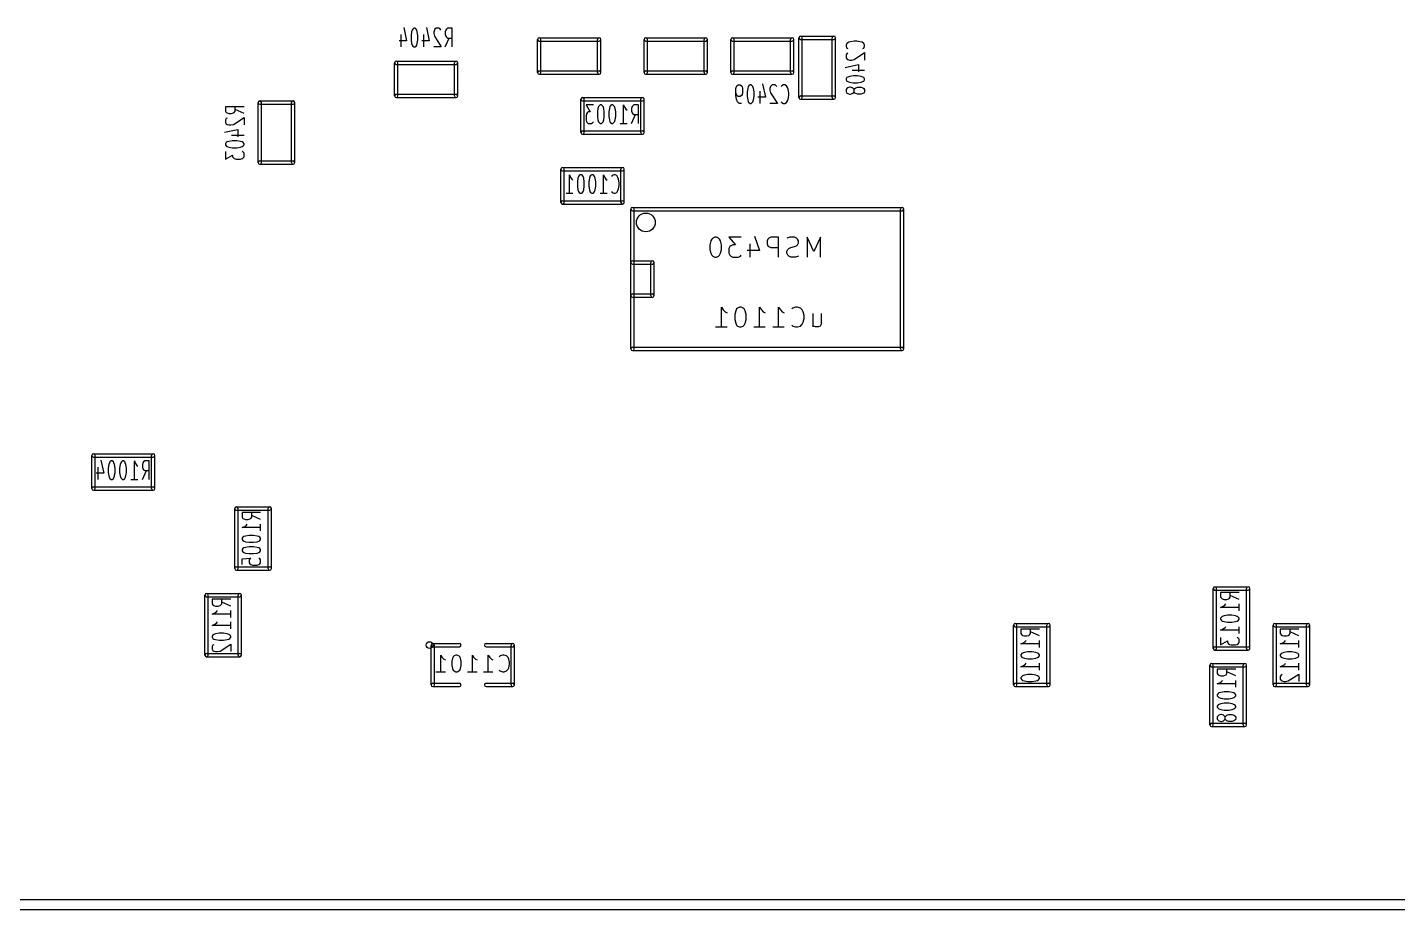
# Model space of a CAD drawing. Extents: x -29274 to 69862, y 24345 to 162744.
# Drawn here: x 12509 to 33095, y 24345 to 37600 of the extents above; entities that cross this region are included whole.
import ezdxf

# ---------------------------------------------------------------- set-up
doc = ezdxf.new("R2010")
doc.units = 0
doc.layers.add('BLACK', color=1, linetype='CONTINUOUS')

msp = doc.modelspace()

# ---------------------------------------------------------------- linework, layer by layer
at = {"layer": 'BLACK'}
for p, q in [((18119, 37493), (18119, 37307)), ((18162, 37600), (18205, 37400)), ((18281, 37533), (18273, 37480)), ((18273, 37480), (18273, 37413)), ((18290, 37560), (18281, 37533)), ((18299, 37573), (18290, 37560)), ((18316, 37587), (18299, 37573)), ((18333, 37587), (18316, 37587)), ((18350, 37573), (18333, 37587)), ((18359, 37560), (18350, 37573)), ((18367, 37533), (18359, 37560)), ((18376, 37480), (18367, 37533)), ((18376, 37413), (18376, 37480)), ((18461, 37493), (18461, 37307)), ((18504, 37600), (18547, 37400)), ((18623, 37560), (18615, 37533)), ((18615, 37533), (18615, 37507)), ((18615, 37507), (18623, 37467)), ((18632, 37573), (18623, 37560)), ((18649, 37587), (18632, 37573)), ((18692, 37587), (18649, 37587)), ((18709, 37573), (18692, 37587)), ((18718, 37560), (18709, 37573)), ((18795, 37560), (18786, 37533)), ((18786, 37533), (18786, 37493)), ((18786, 37493), (18795, 37467)), ((18803, 37573), (18795, 37560)), ((18821, 37587), (18803, 37573)), ((18889, 37587), (18821, 37587)), ((18889, 37307), (18889, 37587)), ((24125, 37470), (24625, 37470)), ((18205, 37400), (18093, 37400)), ((18273, 37413), (18281, 37360)), ((18281, 37360), (18290, 37333)), ((18290, 37333), (18299, 37320)), ((18299, 37320), (18316, 37307)), ((18316, 37307), (18333, 37307)), ((18333, 37307), (18350, 37320)), ((18350, 37320), (18359, 37333)), ((18359, 37333), (18367, 37360)), ((18367, 37360), (18376, 37413)), ((18547, 37400), (18435, 37400)), ((18726, 37307), (18615, 37307)), ((18623, 37467), (18726, 37307)), ((18786, 37307), (18846, 37440)), ((18795, 37467), (18803, 37453)), ((18803, 37453), (18821, 37440)), ((18821, 37440), (18889, 37440)), ((20175, 36920), (20175, 37420)), ((20200, 37445), (21100, 37445)), ((20200, 37395), (21100, 37395)), ((20225, 36920), (20225, 37420)), ((21075, 36920), (21075, 37420)), ((21125, 36920), (21125, 37420)), ((21775, 36920), (21775, 37420)), ((21800, 37445), (22700, 37445)), ((21800, 37395), (22700, 37395)), ((21825, 36920), (21825, 37420)), ((22675, 36920), (22675, 37420)), ((22725, 36920), (22725, 37420)), ((23075, 36920), (23075, 37420)), ((23100, 37445), (24000, 37445)), ((23100, 37395), (24000, 37395)), ((23125, 36920), (23125, 37420)), ((23975, 36920), (23975, 37420)), ((24025, 36920), (24025, 37420)), ((24100, 36545), (24100, 37445)), ((24125, 37420), (24625, 37420)), ((24150, 36545), (24150, 37445)), ((24600, 36545), (24600, 37445)), ((24650, 36545), (24650, 37445)), ((24822, 37358), (24808, 37333)), ((24808, 37333), (24808, 37316)), ((24808, 37316), (24822, 37290)), ((24848, 37376), (24822, 37358)), ((24822, 37290), (24835, 37281)), ((24875, 37384), (24848, 37376)), ((24928, 37393), (24875, 37384)), ((24968, 37393), (24928, 37393)), ((25022, 37384), (24968, 37393)), ((25048, 37376), (25022, 37384)), ((25075, 37358), (25048, 37376)), ((25062, 37281), (25075, 37290)), ((25088, 37333), (25075, 37358)), ((25075, 37290), (25088, 37316)), ((25088, 37316), (25088, 37333)), ((18025, 36570), (18025, 37070)), ((18050, 37095), (18950, 37095)), ((18075, 36570), (18075, 37070)), ((18925, 36570), (18925, 37070)), ((18975, 36570), (18975, 37070)), ((24822, 37204), (24808, 37187)), ((24808, 37187), (24808, 37144)), ((24808, 37144), (24822, 37127)), ((24835, 37213), (24822, 37204)), ((24822, 37127), (24835, 37118)), ((24835, 37118), (24862, 37110)), ((24862, 37110), (24888, 37110)), ((24888, 37110), (24928, 37118)), ((24928, 37118), (25088, 37221)), ((25088, 37221), (25088, 37110)), ((18050, 37045), (18950, 37045)), ((20200, 36945), (21100, 36945)), ((20200, 36895), (21100, 36895)), ((21800, 36945), (22700, 36945)), ((21800, 36895), (22700, 36895)), ((23100, 36945), (24000, 36945)), ((23100, 36895), (24000, 36895)), ((24795, 36999), (24995, 37042)), ((24835, 36854), (24822, 36845)), ((24862, 36862), (24835, 36854)), ((24915, 36871), (24862, 36862)), ((24902, 36956), (25088, 36956)), ((24982, 36871), (24915, 36871)), ((25035, 36862), (24982, 36871)), ((24995, 37042), (24995, 36930)), ((25062, 36854), (25035, 36862)), ((25075, 36845), (25062, 36854)), ((23152, 36683), (23160, 36710)), ((23152, 36577), (23152, 36683)), ((23160, 36710), (23169, 36723)), ((23169, 36723), (23186, 36737)), ((23186, 36737), (23220, 36737)), ((23220, 36737), (23238, 36723)), ((23238, 36723), (23246, 36710)), ((23246, 36710), (23255, 36683)), ((23255, 36683), (23255, 36617)), ((23331, 36683), (23323, 36630)), ((23340, 36710), (23331, 36683)), ((23349, 36723), (23340, 36710)), ((23366, 36737), (23349, 36723)), ((23383, 36737), (23366, 36737)), ((23400, 36723), (23383, 36737)), ((23409, 36710), (23400, 36723)), ((23417, 36683), (23409, 36710)), ((23426, 36630), (23417, 36683)), ((23554, 36750), (23597, 36550)), ((23673, 36710), (23665, 36683)), ((23665, 36683), (23665, 36657)), ((23665, 36657), (23673, 36617)), ((23682, 36723), (23673, 36710)), ((23699, 36737), (23682, 36723)), ((23742, 36737), (23699, 36737)), ((23759, 36723), (23742, 36737)), ((23768, 36710), (23759, 36723)), ((23845, 36723), (23836, 36710)), ((23871, 36737), (23845, 36723)), ((23888, 36737), (23871, 36737)), ((23913, 36723), (23888, 36737)), ((23931, 36697), (23913, 36723)), ((23939, 36670), (23931, 36697)), ((23948, 36617), (23939, 36670)), ((24822, 36845), (24808, 36828)), ((24808, 36828), (24808, 36811)), ((24808, 36811), (24822, 36794)), ((24822, 36683), (24808, 36665)), ((24808, 36665), (24808, 36631)), ((24822, 36794), (24835, 36785)), ((24835, 36691), (24822, 36683)), ((24835, 36785), (24862, 36776)), ((24862, 36700), (24835, 36691)), ((24862, 36776), (24915, 36768)), ((24875, 36700), (24862, 36700)), ((24902, 36691), (24875, 36700)), ((24915, 36683), (24902, 36691)), ((24915, 36768), (24982, 36768)), ((24928, 36665), (24915, 36683)), ((24928, 36665), (24942, 36683)), ((24928, 36631), (24928, 36665)), ((24942, 36683), (24955, 36691)), ((24955, 36691), (24982, 36700)), ((24982, 36768), (25035, 36776)), ((24982, 36700), (25035, 36700)), ((25035, 36776), (25062, 36785)), ((25035, 36700), (25062, 36691)), ((25062, 36785), (25075, 36794)), ((25062, 36691), (25075, 36683)), ((25088, 36828), (25075, 36845)), ((25075, 36794), (25088, 36811)), ((25075, 36683), (25088, 36665)), ((25088, 36811), (25088, 36828)), ((25088, 36665), (25088, 36631)), ((15975, 35570), (15975, 36470)), ((16000, 36495), (16500, 36495)), ((16000, 36445), (16500, 36445)), ((16025, 35570), (16025, 36470)), ((16475, 35570), (16475, 36470)), ((16525, 35570), (16525, 36470)), ((18050, 36595), (18950, 36595)), ((18050, 36545), (18950, 36545)), ((20825, 36020), (20825, 36520)), ((20850, 36545), (21750, 36545)), ((20850, 36495), (21750, 36495)), ((20875, 36020), (20875, 36520)), ((21725, 36020), (21725, 36520)), ((21775, 36020), (21775, 36520)), ((23160, 36590), (23152, 36617)), ((23160, 36523), (23152, 36577)), ((23169, 36577), (23160, 36590)), ((23178, 36483), (23160, 36523)), ((23186, 36563), (23169, 36577)), ((23186, 36470), (23178, 36483)), ((23220, 36563), (23186, 36563)), ((23203, 36457), (23186, 36470)), ((23238, 36457), (23203, 36457)), ((23238, 36577), (23220, 36563)), ((23246, 36590), (23238, 36577)), ((23255, 36617), (23246, 36590)), ((23323, 36630), (23323, 36563)), ((23323, 36563), (23331, 36510)), ((23331, 36510), (23340, 36483)), ((23340, 36483), (23349, 36470)), ((23349, 36470), (23366, 36457)), ((23366, 36457), (23383, 36457)), ((23383, 36457), (23400, 36470)), ((23400, 36470), (23409, 36483)), ((23409, 36483), (23417, 36510)), ((23417, 36510), (23426, 36563)), ((23426, 36563), (23426, 36630)), ((23597, 36550), (23485, 36550)), ((23511, 36643), (23511, 36457)), ((23776, 36457), (23665, 36457)), ((23673, 36617), (23776, 36457)), ((23836, 36483), (23845, 36470)), ((23845, 36470), (23871, 36457)), ((23871, 36457), (23888, 36457)), ((23888, 36457), (23913, 36470)), ((23913, 36470), (23931, 36497)), ((23931, 36497), (23939, 36523)), ((23939, 36523), (23948, 36577)), ((23948, 36577), (23948, 36617)), ((24125, 36570), (24625, 36570)), ((24125, 36520), (24625, 36520)), ((24808, 36631), (24822, 36614)), ((24822, 36614), (24835, 36605)), ((24835, 36605), (24862, 36597)), ((24862, 36597), (24875, 36597)), ((24875, 36597), (24902, 36605)), ((24902, 36605), (24915, 36614)), ((24915, 36614), (24928, 36631)), ((24942, 36614), (24928, 36631)), ((24955, 36605), (24942, 36614)), ((24982, 36597), (24955, 36605)), ((25035, 36597), (24982, 36597)), ((25062, 36605), (25035, 36597)), ((25075, 36614), (25062, 36605)), ((25088, 36631), (25075, 36614)), ((15763, 36409), (15483, 36409)), ((15483, 36409), (15483, 36341)), ((15483, 36341), (15497, 36323)), ((15497, 36323), (15510, 36315)), ((15510, 36238), (15497, 36229)), ((15510, 36315), (15537, 36306)), ((15537, 36306), (15577, 36306)), ((15577, 36306), (15603, 36315)), ((15603, 36315), (15617, 36323)), ((15603, 36143), (15763, 36246)), ((15617, 36323), (15630, 36341)), ((15630, 36341), (15630, 36409)), ((15763, 36306), (15630, 36366)), ((15763, 36246), (15763, 36135)), ((21013, 36437), (20902, 36437)), ((20902, 36437), (20962, 36330)), ((20910, 36303), (20902, 36277)), ((20902, 36277), (20902, 36210)), ((20919, 36317), (20910, 36303)), ((20936, 36330), (20919, 36317)), ((20962, 36330), (20936, 36330)), ((21081, 36383), (21073, 36330)), ((21073, 36330), (21073, 36263)), ((21073, 36263), (21081, 36210)), ((21090, 36410), (21081, 36383)), ((21099, 36423), (21090, 36410)), ((21116, 36437), (21099, 36423)), ((21133, 36437), (21116, 36437)), ((21150, 36423), (21133, 36437)), ((21159, 36410), (21150, 36423)), ((21167, 36383), (21159, 36410)), ((21176, 36330), (21167, 36383)), ((21167, 36210), (21176, 36263)), ((21176, 36263), (21176, 36330)), ((21252, 36383), (21244, 36330)), ((21244, 36330), (21244, 36263)), ((21244, 36263), (21252, 36210)), ((21261, 36410), (21252, 36383)), ((21270, 36423), (21261, 36410)), ((21287, 36437), (21270, 36423)), ((21304, 36437), (21287, 36437)), ((21321, 36423), (21304, 36437)), ((21330, 36410), (21321, 36423)), ((21338, 36383), (21330, 36410)), ((21347, 36330), (21338, 36383)), ((21338, 36210), (21347, 36263)), ((21347, 36263), (21347, 36330)), ((21466, 36157), (21466, 36437)), ((21466, 36437), (21483, 36397)), ((21483, 36397), (21501, 36370)), ((21501, 36370), (21518, 36357)), ((21595, 36410), (21586, 36383)), ((21586, 36383), (21586, 36343)), ((21586, 36343), (21595, 36317)), ((21586, 36157), (21646, 36290)), ((21603, 36423), (21595, 36410)), ((21595, 36317), (21603, 36303)), ((21621, 36437), (21603, 36423)), ((21603, 36303), (21621, 36290)), ((21689, 36437), (21621, 36437)), ((21621, 36290), (21689, 36290)), ((21689, 36157), (21689, 36437)), ((15470, 36024), (15670, 36067)), ((15497, 36229), (15483, 36212)), ((15483, 36212), (15483, 36169)), ((15483, 36169), (15497, 36152)), ((15497, 36152), (15510, 36143)), ((15510, 36143), (15537, 36135)), ((15537, 36135), (15563, 36135)), ((15563, 36135), (15603, 36143)), ((15670, 36067), (15670, 35955)), ((20850, 36045), (21750, 36045)), ((20902, 36210), (20910, 36183)), ((20910, 36183), (20919, 36170)), ((20919, 36170), (20936, 36157)), ((20936, 36157), (20988, 36157)), ((20988, 36157), (21005, 36170)), ((21005, 36170), (21013, 36183)), ((21081, 36210), (21090, 36183)), ((21090, 36183), (21099, 36170)), ((21099, 36170), (21116, 36157)), ((21116, 36157), (21133, 36157)), ((21133, 36157), (21150, 36170)), ((21150, 36170), (21159, 36183)), ((21159, 36183), (21167, 36210)), ((21252, 36210), (21261, 36183)), ((21261, 36183), (21270, 36170)), ((21270, 36170), (21287, 36157)), ((21287, 36157), (21304, 36157)), ((21304, 36157), (21321, 36170)), ((21321, 36170), (21330, 36183)), ((21330, 36183), (21338, 36210)), ((21415, 36157), (21518, 36157)), ((15497, 35870), (15483, 35853)), ((15483, 35853), (15483, 35836)), ((15483, 35836), (15497, 35819)), ((15510, 35879), (15497, 35870)), ((15537, 35887), (15510, 35879)), ((15590, 35896), (15537, 35887)), ((15577, 35981), (15763, 35981)), ((15657, 35896), (15590, 35896)), ((15710, 35887), (15657, 35896)), ((15737, 35879), (15710, 35887)), ((15750, 35870), (15737, 35879)), ((15763, 35853), (15750, 35870)), ((15750, 35819), (15763, 35836)), ((15763, 35836), (15763, 35853)), ((20850, 35995), (21750, 35995)), ((15483, 35733), (15483, 35622)), ((15483, 35622), (15590, 35682)), ((15497, 35819), (15510, 35810)), ((15510, 35810), (15537, 35801)), ((15537, 35801), (15590, 35793)), ((15590, 35793), (15657, 35793)), ((15590, 35682), (15590, 35656)), ((15590, 35656), (15603, 35639)), ((15603, 35639), (15617, 35630)), ((15617, 35630), (15643, 35622)), ((15643, 35622), (15710, 35622)), ((15657, 35793), (15710, 35801)), ((15710, 35801), (15737, 35810)), ((15710, 35622), (15737, 35630)), ((15737, 35810), (15750, 35819)), ((15750, 35725), (15737, 35733)), ((15737, 35630), (15750, 35639)), ((15763, 35708), (15750, 35725)), ((15750, 35639), (15763, 35656)), ((15763, 35656), (15763, 35708)), ((16000, 35595), (16500, 35595)), ((16000, 35545), (16500, 35545)), ((20525, 34970), (20525, 35470)), ((20550, 35495), (21450, 35495)), ((20550, 35445), (21450, 35445)), ((20575, 34970), (20575, 35470)), ((21425, 34970), (21425, 35470)), ((21475, 34970), (21475, 35470)), ((20653, 35107), (20653, 35387)), ((20653, 35387), (20670, 35347)), ((20670, 35347), (20688, 35320)), ((20688, 35320), (20705, 35307)), ((20781, 35333), (20773, 35280)), ((20773, 35280), (20773, 35213)), ((20773, 35213), (20781, 35160)), ((20790, 35360), (20781, 35333)), ((20799, 35373), (20790, 35360)), ((20816, 35387), (20799, 35373)), ((20833, 35387), (20816, 35387)), ((20850, 35373), (20833, 35387)), ((20859, 35360), (20850, 35373)), ((20867, 35333), (20859, 35360)), ((20876, 35280), (20867, 35333)), ((20867, 35160), (20876, 35213)), ((20876, 35213), (20876, 35280)), ((20952, 35333), (20944, 35280)), ((20944, 35280), (20944, 35213)), ((20944, 35213), (20952, 35160)), ((20961, 35360), (20952, 35333)), ((20970, 35373), (20961, 35360)), ((20987, 35387), (20970, 35373)), ((21004, 35387), (20987, 35387)), ((21021, 35373), (21004, 35387)), ((21030, 35360), (21021, 35373)), ((21038, 35333), (21030, 35360)), ((21047, 35280), (21038, 35333)), ((21038, 35160), (21047, 35213)), ((21047, 35213), (21047, 35280)), ((21166, 35107), (21166, 35387)), ((21166, 35387), (21183, 35347)), ((21183, 35347), (21201, 35320)), ((21201, 35320), (21218, 35307)), ((21295, 35373), (21286, 35360)), ((21321, 35387), (21295, 35373)), ((21338, 35387), (21321, 35387)), ((21363, 35373), (21338, 35387)), ((21381, 35347), (21363, 35373)), ((21389, 35320), (21381, 35347)), ((21398, 35267), (21389, 35320)), ((21389, 35173), (21398, 35227)), ((21398, 35227), (21398, 35267)), ((20602, 35107), (20705, 35107)), ((20781, 35160), (20790, 35133)), ((20790, 35133), (20799, 35120)), ((20799, 35120), (20816, 35107)), ((20816, 35107), (20833, 35107)), ((20833, 35107), (20850, 35120)), ((20850, 35120), (20859, 35133)), ((20859, 35133), (20867, 35160)), ((20952, 35160), (20961, 35133)), ((20961, 35133), (20970, 35120)), ((20970, 35120), (20987, 35107)), ((20987, 35107), (21004, 35107)), ((21004, 35107), (21021, 35120)), ((21021, 35120), (21030, 35133)), ((21030, 35133), (21038, 35160)), ((21115, 35107), (21218, 35107)), ((21286, 35133), (21295, 35120)), ((21295, 35120), (21321, 35107)), ((21321, 35107), (21338, 35107)), ((21338, 35107), (21363, 35120)), ((21363, 35120), (21381, 35147)), ((21381, 35147), (21389, 35173)), ((20550, 34995), (21450, 34995)), ((20550, 34945), (21450, 34945)), ((21575, 32770), (21575, 34870)), ((21600, 34895), (25650, 34895)), ((21600, 34845), (25650, 34845)), ((21625, 32770), (21625, 34870)), ((25625, 32770), (25625, 34870)), ((25675, 32770), (25675, 34870)), ((22778, 34391), (22763, 34334)), ((22792, 34420), (22778, 34391)), ((22806, 34434), (22792, 34420)), ((22835, 34449), (22806, 34434)), ((22863, 34449), (22835, 34449)), ((22892, 34434), (22863, 34449)), ((22906, 34420), (22892, 34434)), ((22921, 34391), (22906, 34420)), ((22935, 34334), (22921, 34391)), ((23235, 34449), (23049, 34449)), ((23049, 34449), (23149, 34334)), ((23435, 34463), (23507, 34249)), ((23635, 34420), (23621, 34391)), ((23621, 34391), (23621, 34349)), ((23650, 34434), (23635, 34420)), ((23678, 34449), (23650, 34434)), ((23793, 34449), (23678, 34449)), ((23793, 34149), (23793, 34449)), ((23964, 34449), (23921, 34434)), ((24036, 34449), (23964, 34449)), ((24064, 34434), (24036, 34449)), ((24079, 34420), (24064, 34434)), ((24093, 34391), (24079, 34420)), ((24093, 34363), (24093, 34391)), ((24322, 34234), (24222, 34449)), ((24222, 34449), (24222, 34149)), ((24422, 34449), (24322, 34234)), ((24422, 34149), (24422, 34449)), ((22763, 34334), (22763, 34263)), ((22763, 34263), (22778, 34206)), ((22778, 34206), (22792, 34177)), ((22792, 34177), (22806, 34163)), ((22892, 34163), (22906, 34177)), ((22906, 34177), (22921, 34206)), ((22921, 34206), (22935, 34263)), ((22935, 34263), (22935, 34334)), ((23064, 34306), (23049, 34277)), ((23049, 34277), (23049, 34206)), ((23049, 34206), (23064, 34177)), ((23078, 34320), (23064, 34306)), ((23064, 34177), (23078, 34163)), ((23107, 34334), (23078, 34320)), ((23149, 34334), (23107, 34334)), ((23221, 34163), (23235, 34177)), ((23507, 34249), (23321, 34249)), ((23364, 34349), (23364, 34149)), ((23621, 34349), (23635, 34320)), ((23635, 34320), (23650, 34306)), ((23650, 34306), (23678, 34291)), ((23678, 34291), (23793, 34291)), ((23921, 34234), (23936, 34263)), ((23921, 34206), (23921, 34234)), ((23936, 34177), (23921, 34206)), ((23936, 34263), (23950, 34277)), ((23950, 34163), (23936, 34177)), ((23950, 34277), (23979, 34291)), ((23979, 34291), (24036, 34306)), ((24036, 34306), (24064, 34320)), ((24064, 34320), (24079, 34334)), ((24079, 34334), (24093, 34363)), ((21600, 34095), (21900, 34095)), ((21600, 34045), (21900, 34045)), ((21875, 33570), (21875, 34070)), ((21925, 33570), (21925, 34070)), ((22806, 34163), (22835, 34149)), ((22835, 34149), (22863, 34149)), ((22863, 34149), (22892, 34163)), ((23078, 34163), (23107, 34149)), ((23107, 34149), (23192, 34149)), ((23192, 34149), (23221, 34163)), ((23979, 34149), (23950, 34163)), ((24050, 34149), (23979, 34149)), ((24093, 34163), (24050, 34149)), ((21600, 33595), (21900, 33595)), ((21600, 33545), (21900, 33545)), ((22935, 33099), (22935, 33399)), ((22935, 33399), (22964, 33356)), ((22964, 33356), (22992, 33327)), ((23164, 33370), (23150, 33341)), ((23178, 33384), (23164, 33370)), ((23207, 33399), (23178, 33384)), ((23235, 33399), (23207, 33399)), ((23264, 33384), (23235, 33399)), ((23278, 33370), (23264, 33384)), ((23293, 33341), (23278, 33370)), ((23507, 33099), (23507, 33399)), ((23507, 33399), (23536, 33356)), ((23536, 33356), (23564, 33327)), ((23793, 33099), (23793, 33399)), ((23793, 33399), (23822, 33356)), ((23822, 33356), (23850, 33327)), ((24007, 33384), (23993, 33370)), ((24050, 33399), (24007, 33384)), ((24079, 33399), (24050, 33399)), ((24122, 33384), (24079, 33399)), ((24150, 33356), (24122, 33384)), ((24165, 33327), (24150, 33356)), ((22992, 33327), (23021, 33313)), ((23150, 33341), (23135, 33284)), ((23135, 33284), (23135, 33213)), ((23135, 33213), (23150, 33156)), ((23150, 33156), (23164, 33127)), ((23278, 33127), (23293, 33156)), ((23307, 33284), (23293, 33341)), ((23293, 33156), (23307, 33213)), ((23307, 33213), (23307, 33284)), ((23564, 33327), (23593, 33313)), ((23850, 33327), (23879, 33313)), ((24150, 33141), (24165, 33170)), ((24179, 33270), (24165, 33327)), ((24165, 33170), (24179, 33227)), ((24179, 33227), (24179, 33270)), ((24307, 33299), (24307, 33099)), ((24436, 33299), (24436, 33141)), ((22849, 33099), (23021, 33099)), ((23164, 33127), (23178, 33113)), ((23178, 33113), (23207, 33099)), ((23207, 33099), (23235, 33099)), ((23235, 33099), (23264, 33113)), ((23264, 33113), (23278, 33127)), ((23421, 33099), (23593, 33099)), ((23707, 33099), (23879, 33099)), ((23993, 33127), (24007, 33113)), ((24007, 33113), (24050, 33099)), ((24050, 33099), (24079, 33099)), ((24079, 33099), (24122, 33113)), ((24122, 33113), (24150, 33141)), ((24321, 33113), (24307, 33127)), ((24350, 33099), (24321, 33113)), ((24393, 33099), (24350, 33099)), ((24421, 33113), (24393, 33099)), ((24436, 33141), (24421, 33113)), ((21600, 32795), (25650, 32795)), ((21600, 32745), (25650, 32745)), ((13475, 30670), (13475, 31170)), ((13500, 31195), (14400, 31195)), ((13500, 31145), (14400, 31145)), ((13525, 30670), (13525, 31170)), ((13612, 31100), (13655, 30900)), ((13766, 31087), (13749, 31073)), ((13783, 31087), (13766, 31087)), ((13800, 31073), (13783, 31087)), ((13937, 31087), (13920, 31073)), ((13954, 31087), (13937, 31087)), ((13971, 31073), (13954, 31087)), ((14116, 30807), (14116, 31087)), ((14116, 31087), (14133, 31047)), ((14271, 31087), (14253, 31073)), ((14339, 31087), (14271, 31087)), ((14339, 30807), (14339, 31087)), ((14375, 30670), (14375, 31170)), ((14425, 30670), (14425, 31170)), ((13655, 30900), (13543, 30900)), ((13569, 30993), (13569, 30807)), ((13731, 31033), (13723, 30980)), ((13723, 30980), (13723, 30913)), ((13723, 30913), (13731, 30860)), ((13740, 31060), (13731, 31033)), ((13749, 31073), (13740, 31060)), ((13809, 31060), (13800, 31073)), ((13817, 31033), (13809, 31060)), ((13826, 30980), (13817, 31033)), ((13817, 30860), (13826, 30913)), ((13826, 30913), (13826, 30980)), ((13902, 31033), (13894, 30980)), ((13894, 30980), (13894, 30913)), ((13894, 30913), (13902, 30860)), ((13911, 31060), (13902, 31033)), ((13920, 31073), (13911, 31060)), ((13980, 31060), (13971, 31073)), ((13988, 31033), (13980, 31060)), ((13997, 30980), (13988, 31033)), ((13988, 30860), (13997, 30913)), ((13997, 30913), (13997, 30980)), ((14133, 31047), (14151, 31020)), ((14151, 31020), (14168, 31007)), ((14245, 31060), (14236, 31033)), ((14236, 31033), (14236, 30993)), ((14236, 30993), (14245, 30967)), ((14236, 30807), (14296, 30940)), ((14253, 31073), (14245, 31060)), ((14245, 30967), (14253, 30953)), ((14253, 30953), (14271, 30940)), ((14271, 30940), (14339, 30940)), ((13500, 30695), (14400, 30695)), ((13731, 30860), (13740, 30833)), ((13740, 30833), (13749, 30820)), ((13749, 30820), (13766, 30807)), ((13766, 30807), (13783, 30807)), ((13783, 30807), (13800, 30820)), ((13800, 30820), (13809, 30833)), ((13809, 30833), (13817, 30860)), ((13902, 30860), (13911, 30833)), ((13911, 30833), (13920, 30820)), ((13920, 30820), (13937, 30807)), ((13937, 30807), (13954, 30807)), ((13954, 30807), (13971, 30820)), ((13971, 30820), (13980, 30833)), ((13980, 30833), (13988, 30860)), ((14065, 30807), (14168, 30807)), ((13500, 30645), (14400, 30645)), ((15625, 29470), (15625, 30370)), ((15650, 30395), (16150, 30395)), ((15650, 30345), (16150, 30345)), ((15675, 29470), (15675, 30370)), ((16013, 30309), (15733, 30309)), ((15733, 30309), (15733, 30241)), ((15880, 30241), (15880, 30309)), ((16013, 30206), (15880, 30266)), ((16125, 29470), (16125, 30370)), ((16175, 29470), (16175, 30370)), ((15733, 30241), (15747, 30223)), ((15733, 30086), (15773, 30103)), ((16013, 30086), (15733, 30086)), ((15747, 30223), (15760, 30215)), ((15760, 30215), (15787, 30206)), ((15773, 30103), (15800, 30121)), ((15787, 30206), (15827, 30206)), ((15800, 30121), (15813, 30138)), ((15827, 30206), (15853, 30215)), ((15853, 30215), (15867, 30223)), ((15867, 30223), (15880, 30241)), ((16013, 30035), (16013, 30138)), ((15747, 29941), (15733, 29924)), ((15733, 29924), (15733, 29907)), ((15733, 29907), (15747, 29890)), ((15760, 29950), (15747, 29941)), ((15747, 29890), (15760, 29881)), ((15787, 29958), (15760, 29950)), ((15760, 29881), (15787, 29872)), ((15840, 29967), (15787, 29958)), ((15787, 29872), (15840, 29864)), ((15907, 29967), (15840, 29967)), ((15840, 29864), (15907, 29864)), ((15960, 29958), (15907, 29967)), ((15907, 29864), (15960, 29872)), ((15987, 29950), (15960, 29958)), ((15960, 29872), (15987, 29881)), ((16000, 29941), (15987, 29950)), ((15987, 29881), (16000, 29890)), ((16013, 29924), (16000, 29941)), ((16000, 29890), (16013, 29907)), ((16013, 29907), (16013, 29924)), ((15747, 29770), (15733, 29753)), ((15733, 29753), (15733, 29736)), ((15733, 29736), (15747, 29719)), ((15760, 29779), (15747, 29770)), ((15747, 29719), (15760, 29710)), ((15787, 29787), (15760, 29779)), ((15760, 29710), (15787, 29701)), ((15840, 29796), (15787, 29787)), ((15787, 29701), (15840, 29693)), ((15907, 29796), (15840, 29796)), ((15840, 29693), (15907, 29693)), ((15960, 29787), (15907, 29796)), ((15907, 29693), (15960, 29701)), ((15987, 29779), (15960, 29787)), ((15960, 29701), (15987, 29710)), ((16000, 29770), (15987, 29779)), ((15987, 29710), (16000, 29719)), ((16013, 29753), (16000, 29770)), ((16000, 29719), (16013, 29736)), ((16013, 29736), (16013, 29753)), ((15650, 29495), (16150, 29495)), ((15650, 29445), (16150, 29445)), ((15733, 29616), (15867, 29625)), ((15733, 29530), (15733, 29616)), ((15853, 29616), (15840, 29599)), ((15840, 29599), (15840, 29556)), ((15840, 29556), (15853, 29539)), ((15867, 29625), (15853, 29616)), ((15853, 29539), (15867, 29530)), ((15867, 29530), (15893, 29522)), ((15893, 29522), (15960, 29522)), ((15960, 29522), (15987, 29530)), ((16000, 29616), (15987, 29625)), ((15987, 29530), (16000, 29539)), ((16013, 29599), (16000, 29616)), ((16000, 29539), (16013, 29556)), ((16013, 29556), (16013, 29599)), ((15175, 28170), (15175, 29070)), ((15200, 29095), (15700, 29095)), ((15200, 29045), (15700, 29045)), ((15225, 28170), (15225, 29070)), ((15675, 28170), (15675, 29070)), ((15725, 28170), (15725, 29070)), ((30325, 28270), (30325, 29170)), ((30350, 29195), (30850, 29195)), ((30350, 29145), (30850, 29145)), ((30375, 28270), (30375, 29170)), ((30713, 29109), (30433, 29109)), ((30433, 29109), (30433, 29041)), ((30433, 29041), (30447, 29023)), ((30567, 29023), (30580, 29041)), ((30580, 29041), (30580, 29109)), ((30713, 29006), (30580, 29066)), ((30825, 28270), (30825, 29170)), ((30875, 28270), (30875, 29170)), ((15563, 29009), (15283, 29009)), ((15283, 29009), (15283, 28941)), ((15283, 28941), (15297, 28923)), ((15297, 28923), (15310, 28915)), ((15310, 28915), (15337, 28906)), ((15323, 28803), (15350, 28821)), ((15337, 28906), (15377, 28906)), ((15350, 28821), (15363, 28838)), ((15377, 28906), (15403, 28915)), ((15403, 28915), (15417, 28923)), ((15417, 28923), (15430, 28941)), ((15430, 28941), (15430, 29009)), ((15563, 28906), (15430, 28966)), ((15563, 28735), (15563, 28838)), ((30433, 28886), (30473, 28903)), ((30713, 28886), (30433, 28886)), ((30447, 29023), (30460, 29015)), ((30460, 29015), (30487, 29006)), ((30473, 28903), (30500, 28921)), ((30487, 29006), (30527, 29006)), ((30500, 28921), (30513, 28938)), ((30527, 29006), (30553, 29015)), ((30553, 29015), (30567, 29023)), ((30713, 28835), (30713, 28938)), ((15283, 28786), (15323, 28803)), ((15563, 28786), (15283, 28786)), ((15283, 28615), (15323, 28632)), ((15563, 28615), (15283, 28615)), ((15323, 28632), (15350, 28650)), ((15350, 28650), (15363, 28667)), ((15563, 28564), (15563, 28667)), ((27325, 27720), (27325, 28620)), ((27350, 28645), (27850, 28645)), ((27375, 27720), (27375, 28620)), ((27825, 27720), (27825, 28620)), ((27875, 27720), (27875, 28620)), ((30447, 28741), (30433, 28724)), ((30433, 28724), (30433, 28707)), ((30433, 28707), (30447, 28690)), ((30460, 28750), (30447, 28741)), ((30447, 28690), (30460, 28681)), ((30487, 28758), (30460, 28750)), ((30460, 28681), (30487, 28672)), ((30540, 28767), (30487, 28758)), ((30487, 28672), (30540, 28664)), ((30607, 28767), (30540, 28767)), ((30540, 28664), (30607, 28664)), ((30660, 28758), (30607, 28767)), ((30607, 28664), (30660, 28672)), ((30687, 28750), (30660, 28758)), ((30660, 28672), (30687, 28681)), ((30700, 28741), (30687, 28750)), ((30687, 28681), (30700, 28690)), ((30713, 28724), (30700, 28741)), ((30700, 28690), (30713, 28707)), ((30713, 28707), (30713, 28724)), ((31225, 27720), (31225, 28620)), ((31250, 28645), (31750, 28645)), ((31275, 27720), (31275, 28620)), ((31725, 27720), (31725, 28620)), ((31775, 27720), (31775, 28620)), ((15297, 28470), (15283, 28453)), ((15283, 28453), (15283, 28436)), ((15283, 28436), (15297, 28419)), ((15310, 28479), (15297, 28470)), ((15297, 28419), (15310, 28410)), ((15337, 28487), (15310, 28479)), ((15310, 28410), (15337, 28401)), ((15390, 28496), (15337, 28487)), ((15457, 28496), (15390, 28496)), ((15510, 28487), (15457, 28496)), ((15537, 28479), (15510, 28487)), ((15510, 28401), (15537, 28410)), ((15550, 28470), (15537, 28479)), ((15537, 28410), (15550, 28419)), ((15563, 28453), (15550, 28470)), ((15550, 28419), (15563, 28436)), ((15563, 28436), (15563, 28453)), ((27350, 28595), (27850, 28595)), ((27713, 28559), (27433, 28559)), ((27433, 28559), (27433, 28491)), ((27433, 28491), (27447, 28473)), ((27447, 28473), (27460, 28465)), ((27460, 28465), (27487, 28456)), ((27487, 28456), (27527, 28456)), ((27527, 28456), (27553, 28465)), ((27553, 28465), (27567, 28473)), ((27567, 28473), (27580, 28491)), ((27580, 28491), (27580, 28559)), ((27713, 28456), (27580, 28516)), ((30433, 28544), (30473, 28561)), ((30713, 28544), (30433, 28544)), ((30433, 28433), (30433, 28322)), ((30473, 28561), (30500, 28579)), ((30500, 28579), (30513, 28596)), ((30700, 28425), (30687, 28433)), ((30713, 28408), (30700, 28425)), ((30713, 28493), (30713, 28596)), ((31250, 28595), (31750, 28595)), ((31613, 28559), (31333, 28559)), ((31333, 28559), (31333, 28491)), ((31333, 28491), (31347, 28473)), ((31347, 28473), (31360, 28465)), ((31360, 28465), (31387, 28456)), ((31387, 28456), (31427, 28456)), ((31427, 28456), (31453, 28465)), ((31453, 28465), (31467, 28473)), ((31467, 28473), (31480, 28491)), ((31480, 28491), (31480, 28559)), ((31613, 28456), (31480, 28516)), ((15297, 28316), (15283, 28299)), ((15283, 28299), (15283, 28256)), ((15283, 28256), (15297, 28239)), ((15310, 28325), (15297, 28316)), ((15297, 28239), (15310, 28230)), ((15310, 28230), (15337, 28222)), ((15337, 28401), (15390, 28393)), ((15337, 28222), (15363, 28222)), ((15363, 28222), (15403, 28230)), ((15390, 28393), (15457, 28393)), ((15403, 28230), (15563, 28333)), ((15457, 28393), (15510, 28401)), ((15563, 28333), (15563, 28222)), ((18575, 27720), (18575, 28320)), ((18600, 28345), (19000, 28345)), ((18600, 28295), (19000, 28295)), ((18625, 27720), (18625, 28320)), ((19400, 28345), (19800, 28345)), ((19400, 28295), (19800, 28295)), ((19775, 27720), (19775, 28320)), ((19825, 27720), (19825, 28320)), ((27433, 28336), (27473, 28353)), ((27713, 28336), (27433, 28336)), ((27487, 28208), (27460, 28200)), ((27473, 28353), (27500, 28371)), ((27540, 28217), (27487, 28208)), ((27500, 28371), (27513, 28388)), ((27607, 28217), (27540, 28217)), ((27660, 28208), (27607, 28217)), ((27687, 28200), (27660, 28208)), ((27713, 28285), (27713, 28388)), ((30350, 28295), (30850, 28295)), ((30350, 28245), (30850, 28245)), ((30433, 28322), (30540, 28382)), ((30540, 28382), (30540, 28356)), ((30540, 28356), (30553, 28339)), ((30553, 28339), (30567, 28330)), ((30567, 28330), (30593, 28322)), ((30593, 28322), (30660, 28322)), ((30660, 28322), (30687, 28330)), ((30687, 28330), (30700, 28339)), ((30700, 28339), (30713, 28356)), ((30713, 28356), (30713, 28408)), ((31333, 28336), (31373, 28353)), ((31613, 28336), (31333, 28336)), ((31387, 28208), (31360, 28200)), ((31373, 28353), (31400, 28371)), ((31440, 28217), (31387, 28208)), ((31400, 28371), (31413, 28388)), ((31507, 28217), (31440, 28217)), ((31560, 28208), (31507, 28217)), ((31587, 28200), (31560, 28208)), ((31613, 28285), (31613, 28388)), ((15200, 28195), (15700, 28195)), ((15200, 28145), (15700, 28145)), ((18718, 27919), (18718, 28169)), ((18718, 28169), (18742, 28133)), ((18742, 28133), (18766, 28109)), ((18766, 28109), (18789, 28097)), ((18896, 28121), (18885, 28074)), ((18885, 28074), (18885, 28014)), ((18885, 28014), (18896, 27966)), ((18908, 28145), (18896, 28121)), ((18920, 28157), (18908, 28145)), ((18944, 28169), (18920, 28157)), ((18968, 28169), (18944, 28169)), ((18992, 28157), (18968, 28169)), ((19004, 28145), (18992, 28157)), ((19015, 28121), (19004, 28145)), ((19027, 28074), (19015, 28121)), ((19015, 27966), (19027, 28014)), ((19027, 28014), (19027, 28074)), ((19194, 27919), (19194, 28169)), ((19194, 28169), (19218, 28133)), ((19218, 28133), (19242, 28109)), ((19242, 28109), (19265, 28097)), ((19432, 27919), (19432, 28169)), ((19432, 28169), (19456, 28133)), ((19456, 28133), (19480, 28109)), ((19480, 28109), (19503, 28097)), ((19611, 28157), (19599, 28145)), ((19646, 28169), (19611, 28157)), ((19670, 28169), (19646, 28169)), ((19706, 28157), (19670, 28169)), ((19730, 28133), (19706, 28157)), ((19741, 28109), (19730, 28133)), ((19753, 28062), (19741, 28109)), ((19741, 27978), (19753, 28026)), ((19753, 28026), (19753, 28062)), ((27447, 28191), (27433, 28174)), ((27433, 28174), (27433, 28157)), ((27433, 28157), (27447, 28140)), ((27433, 27994), (27473, 28011)), ((27460, 28200), (27447, 28191)), ((27447, 28140), (27460, 28131)), ((27460, 28131), (27487, 28122)), ((27473, 28011), (27500, 28029)), ((27487, 28122), (27540, 28114)), ((27500, 28029), (27513, 28046)), ((27540, 28114), (27607, 28114)), ((27607, 28114), (27660, 28122)), ((27660, 28122), (27687, 28131)), ((27700, 28191), (27687, 28200)), ((27687, 28131), (27700, 28140)), ((27713, 28174), (27700, 28191)), ((27700, 28140), (27713, 28157)), ((27713, 28157), (27713, 28174)), ((27713, 27943), (27713, 28046)), ((30275, 27120), (30275, 28020)), ((30300, 28045), (30800, 28045)), ((30325, 27120), (30325, 28020)), ((30775, 27120), (30775, 28020)), ((30825, 27120), (30825, 28020)), ((31347, 28191), (31333, 28174)), ((31333, 28174), (31333, 28157)), ((31333, 28157), (31347, 28140)), ((31333, 27994), (31373, 28011)), ((31360, 28200), (31347, 28191)), ((31347, 28140), (31360, 28131)), ((31360, 28131), (31387, 28122)), ((31373, 28011), (31400, 28029)), ((31387, 28122), (31440, 28114)), ((31400, 28029), (31413, 28046)), ((31440, 28114), (31507, 28114)), ((31507, 28114), (31560, 28122)), ((31560, 28122), (31587, 28131)), ((31600, 28191), (31587, 28200)), ((31587, 28131), (31600, 28140)), ((31613, 28174), (31600, 28191)), ((31600, 28140), (31613, 28157)), ((31613, 28157), (31613, 28174)), ((31613, 27943), (31613, 28046)), ((18647, 27919), (18789, 27919)), ((18896, 27966), (18908, 27943)), ((18908, 27943), (18920, 27931)), ((18920, 27931), (18944, 27919)), ((18944, 27919), (18968, 27919)), ((18968, 27919), (18992, 27931)), ((18992, 27931), (19004, 27943)), ((19004, 27943), (19015, 27966)), ((19123, 27919), (19265, 27919)), ((19361, 27919), (19503, 27919)), ((19599, 27943), (19611, 27931)), ((19611, 27931), (19646, 27919)), ((19646, 27919), (19670, 27919)), ((19670, 27919), (19706, 27931)), ((19706, 27931), (19730, 27955)), ((19730, 27955), (19741, 27978)), ((27713, 27994), (27433, 27994)), ((27447, 27849), (27433, 27832)), ((27433, 27832), (27433, 27815)), ((27433, 27815), (27447, 27798)), ((27460, 27858), (27447, 27849)), ((27447, 27798), (27460, 27789)), ((27487, 27866), (27460, 27858)), ((27540, 27875), (27487, 27866)), ((27607, 27875), (27540, 27875)), ((27660, 27866), (27607, 27875)), ((27687, 27858), (27660, 27866)), ((27700, 27849), (27687, 27858)), ((27687, 27789), (27700, 27798)), ((27713, 27832), (27700, 27849)), ((27700, 27798), (27713, 27815)), ((27713, 27815), (27713, 27832)), ((30300, 27995), (30800, 27995)), ((30663, 27959), (30383, 27959)), ((30383, 27959), (30383, 27891)), ((30383, 27891), (30397, 27873)), ((30397, 27873), (30410, 27865)), ((30410, 27865), (30437, 27856)), ((30437, 27856), (30477, 27856)), ((30477, 27856), (30503, 27865)), ((30503, 27865), (30517, 27873)), ((30517, 27873), (30530, 27891)), ((30530, 27891), (30530, 27959)), ((30663, 27856), (30530, 27916)), ((31613, 27994), (31333, 27994)), ((31347, 27866), (31333, 27849)), ((31333, 27849), (31333, 27806)), ((31333, 27806), (31347, 27789)), ((31360, 27875), (31347, 27866)), ((31453, 27780), (31613, 27883)), ((31613, 27883), (31613, 27772)), ((18600, 27745), (19000, 27745)), ((18600, 27695), (19000, 27695)), ((19400, 27745), (19800, 27745)), ((19400, 27695), (19800, 27695)), ((27350, 27745), (27850, 27745)), ((27350, 27695), (27850, 27695)), ((27460, 27789), (27487, 27780)), ((27487, 27780), (27540, 27772)), ((27540, 27772), (27607, 27772)), ((27607, 27772), (27660, 27780)), ((27660, 27780), (27687, 27789)), ((30383, 27736), (30423, 27753)), ((30663, 27736), (30383, 27736)), ((30397, 27591), (30383, 27574)), ((30410, 27600), (30397, 27591)), ((30437, 27608), (30410, 27600)), ((30423, 27753), (30450, 27771)), ((30490, 27617), (30437, 27608)), ((30450, 27771), (30463, 27788)), ((30557, 27617), (30490, 27617)), ((30610, 27608), (30557, 27617)), ((30637, 27600), (30610, 27608)), ((30650, 27591), (30637, 27600)), ((30663, 27574), (30650, 27591)), ((30663, 27685), (30663, 27788)), ((31250, 27745), (31750, 27745)), ((31250, 27695), (31750, 27695)), ((31347, 27789), (31360, 27780)), ((31360, 27780), (31387, 27772)), ((31387, 27772), (31413, 27772)), ((31413, 27772), (31453, 27780)), ((30383, 27574), (30383, 27557)), ((30383, 27557), (30397, 27540)), ((30397, 27420), (30383, 27403)), ((30383, 27403), (30383, 27386)), ((30383, 27386), (30397, 27369)), ((30397, 27540), (30410, 27531)), ((30410, 27429), (30397, 27420)), ((30410, 27531), (30437, 27522)), ((30437, 27437), (30410, 27429)), ((30437, 27522), (30490, 27514)), ((30490, 27446), (30437, 27437)), ((30490, 27514), (30557, 27514)), ((30557, 27446), (30490, 27446)), ((30557, 27514), (30610, 27522)), ((30610, 27437), (30557, 27446)), ((30610, 27522), (30637, 27531)), ((30637, 27429), (30610, 27437)), ((30637, 27531), (30650, 27540)), ((30650, 27420), (30637, 27429)), ((30650, 27540), (30663, 27557)), ((30663, 27403), (30650, 27420)), ((30650, 27369), (30663, 27386)), ((30663, 27557), (30663, 27574)), ((30663, 27386), (30663, 27403)), ((30397, 27258), (30383, 27240)), ((30383, 27240), (30383, 27206)), ((30383, 27206), (30397, 27189)), ((30397, 27369), (30410, 27360)), ((30410, 27266), (30397, 27258)), ((30397, 27189), (30410, 27180)), ((30410, 27360), (30437, 27351)), ((30437, 27275), (30410, 27266)), ((30410, 27180), (30437, 27172)), ((30437, 27351), (30490, 27343)), ((30450, 27275), (30437, 27275)), ((30477, 27266), (30450, 27275)), ((30450, 27172), (30477, 27180)), ((30490, 27258), (30477, 27266)), ((30477, 27180), (30490, 27189)), ((30490, 27343), (30557, 27343)), ((30503, 27240), (30490, 27258)), ((30490, 27189), (30503, 27206)), ((30503, 27240), (30517, 27258)), ((30503, 27206), (30503, 27240)), ((30517, 27189), (30503, 27206)), ((30517, 27258), (30530, 27266)), ((30530, 27180), (30517, 27189)), ((30530, 27266), (30557, 27275)), ((30557, 27172), (30530, 27180)), ((30557, 27343), (30610, 27351)), ((30557, 27275), (30610, 27275)), ((30610, 27351), (30637, 27360)), ((30610, 27275), (30637, 27266)), ((30637, 27180), (30610, 27172)), ((30637, 27360), (30650, 27369)), ((30637, 27266), (30650, 27258)), ((30650, 27189), (30637, 27180)), ((30650, 27258), (30663, 27240)), ((30663, 27206), (30650, 27189)), ((30663, 27240), (30663, 27206)), ((30300, 27145), (30800, 27145)), ((30300, 27095), (30800, 27095)), ((30437, 27172), (30450, 27172)), ((30610, 27172), (30557, 27172)), ((-8450, 24495), (61700, 24495)), ((-8450, 24345), (61700, 24345))]:
    msp.add_line(p, q, dxfattribs=at)
for centre, radius in [((21800, 34670), 141), ((18550, 28320), 50)]:
    msp.add_circle(centre, radius, dxfattribs=at)
for centre, start, end in [((24125, 37445), 360, 540), ((24125, 37445), 90, 270), ((24625, 37445), 360, 540), ((24625, 37445), 270, 450), ((20200, 37420), 90, 270), ((20200, 37420), 360, 540), ((21100, 37420), 360, 540), ((21100, 37420), 270, 450), ((21800, 37420), 90, 270), ((21800, 37420), 360, 540), ((22700, 37420), 360, 540), ((22700, 37420), 270, 450), ((23100, 37420), 90, 270), ((23100, 37420), 360, 540), ((24000, 37420), 360, 540), ((24000, 37420), 270, 450), ((18050, 37070), 90, 270), ((18050, 37070), 360, 540), ((18950, 37070), 360, 540), ((18950, 37070), 270, 450), ((20200, 36920), 90, 270), ((20200, 36920), 180, 360), ((21100, 36920), 180, 360), ((21100, 36920), 270, 450), ((21800, 36920), 90, 270), ((21800, 36920), 180, 360), ((22700, 36920), 180, 360), ((22700, 36920), 270, 450), ((23100, 36920), 90, 270), ((23100, 36920), 180, 360), ((24000, 36920), 180, 360), ((24000, 36920), 270, 450), ((16000, 36470), 90, 270), ((16000, 36470), 360, 540), ((16500, 36470), 360, 540), ((16500, 36470), 270, 450), ((18050, 36570), 90, 270), ((18050, 36570), 180, 360), ((18950, 36570), 180, 360), ((18950, 36570), 270, 450), ((20850, 36520), 90, 270), ((20850, 36520), 360, 540), ((21750, 36520), 360, 540), ((21750, 36520), 270, 450), ((24125, 36545), 90, 270), ((24125, 36545), 180, 360), ((24625, 36545), 180, 360), ((24625, 36545), 270, 450), ((20850, 36020), 90, 270), ((21750, 36020), 270, 450), ((20850, 36020), 180, 360), ((21750, 36020), 180, 360), ((16000, 35570), 90, 270), ((16000, 35570), 180, 360), ((16500, 35570), 180, 360), ((16500, 35570), 270, 450), ((20550, 35470), 90, 270), ((20550, 35470), 360, 540), ((21450, 35470), 360, 540), ((21450, 35470), 270, 450), ((20550, 34970), 90, 270), ((20550, 34970), 180, 360), ((21450, 34970), 180, 360), ((21450, 34970), 270, 450), ((21600, 34870), 90, 270), ((21600, 34870), 360, 540), ((25650, 34870), 360, 540), ((25650, 34870), 270, 450), ((21600, 34070), 90, 270), ((21900, 34070), 360, 540), ((21900, 34070), 270, 450), ((21600, 33570), 90, 270), ((21900, 33570), 180, 360), ((21900, 33570), 270, 450), ((21600, 32770), 90, 270), ((21600, 32770), 180, 360), ((25650, 32770), 180, 360), ((25650, 32770), 270, 450), ((13500, 31170), 90, 270), ((13500, 31170), 360, 540), ((14400, 31170), 360, 540), ((14400, 31170), 270, 450), ((13500, 30670), 90, 270), ((14400, 30670), 270, 450), ((13500, 30670), 180, 360), ((14400, 30670), 180, 360), ((15650, 30370), 90, 270), ((15650, 30370), 360, 540), ((16150, 30370), 360, 540), ((16150, 30370), 270, 450), ((15650, 29470), 90, 270), ((15650, 29470), 180, 360), ((16150, 29470), 180, 360), ((16150, 29470), 270, 450), ((15200, 29070), 360, 540), ((15200, 29070), 90, 270), ((15700, 29070), 360, 540), ((15700, 29070), 270, 450), ((30350, 29170), 360, 540), ((30350, 29170), 90, 270), ((30850, 29170), 360, 540), ((30850, 29170), 270, 450), ((27350, 28620), 360, 540), ((27350, 28620), 90, 270), ((27850, 28620), 360, 540), ((27850, 28620), 270, 450), ((31250, 28620), 360, 540), ((31250, 28620), 90, 270), ((31750, 28620), 360, 540), ((31750, 28620), 270, 450), ((18600, 28320), 90, 270), ((18600, 28320), 360, 540), ((19000, 28320), 270, 450), ((19400, 28320), 90, 270), ((19800, 28320), 360, 540), ((19800, 28320), 270, 450), ((30350, 28270), 90, 270), ((30350, 28270), 180, 360), ((30850, 28270), 180, 360), ((30850, 28270), 270, 450), ((15200, 28170), 90, 270), ((15200, 28170), 180, 360), ((15700, 28170), 180, 360), ((15700, 28170), 270, 450), ((30300, 28020), 360, 540), ((30300, 28020), 90, 270), ((30800, 28020), 360, 540), ((30800, 28020), 270, 450), ((18600, 27720), 90, 270), ((18600, 27720), 180, 360), ((19000, 27720), 270, 450), ((19400, 27720), 90, 270), ((19800, 27720), 180, 360), ((19800, 27720), 270, 450), ((27350, 27720), 90, 270), ((27350, 27720), 180, 360), ((27850, 27720), 180, 360), ((27850, 27720), 270, 450), ((31250, 27720), 90, 270), ((31250, 27720), 180, 360), ((31750, 27720), 180, 360), ((31750, 27720), 270, 450), ((30300, 27120), 90, 270), ((30300, 27120), 180, 360), ((30800, 27120), 180, 360), ((30800, 27120), 270, 450)]:
    msp.add_arc(centre, 25, start, end, dxfattribs=at)

doc.saveas('drawing.dxf')
